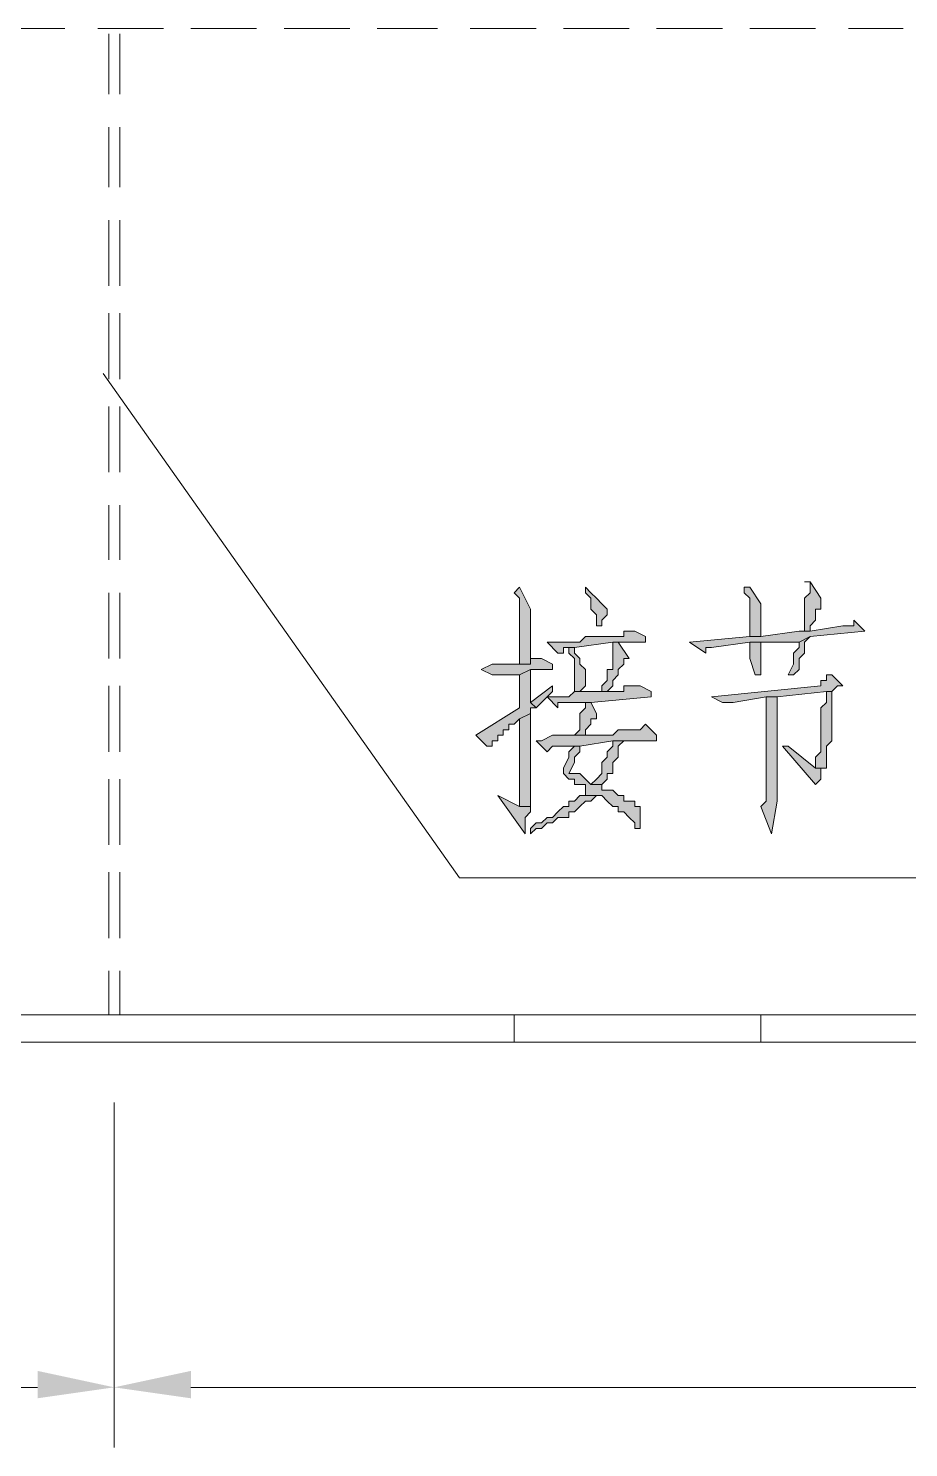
# Model space of a CAD drawing. Header units: millimetres. Extents: x 6 to 291, y 4 to 206.
# Drawn here: x 208.84 to 215.65, y 30.35 to 41.32 of the extents above; entities that cross this region are included whole.
import ezdxf

# ---------------------------------------------------------------- set-up
doc = ezdxf.new("R2010")
doc.units = ezdxf.units.MM
doc.layers.add('C00-00-00', color=7, linetype='Continuous')

msp = doc.modelspace()

# ---------------------------------------------------------------- hatches: boundary and pattern name
at = {"layer": 'C00-00-00'}
h = msp.add_hatch(color=256, dxfattribs=at)
h.dxf.hatch_style = 2
h.paths.add_polyline_path([(212.640331, 36.99934), (212.597998, 36.957007), (212.640331, 36.914674), (212.640331, 36.830007), (212.640331, 36.406674), (212.724998, 36.406674), (212.724998, 36.74534), (212.724998, 36.787674), (212.724998, 36.830007)])
h = msp.add_hatch(color=256, dxfattribs=at)
h.dxf.hatch_style = 2
h.paths.add_polyline_path([(213.148327, 36.99934), (213.148327, 36.957007), (213.19066, 36.914674), (213.19066, 36.87234), (213.19066, 36.830007), (213.232994, 36.787674), (213.232994, 36.74534), (213.232994, 36.703007), (213.275327, 36.703007), (213.275327, 36.74534), (213.31766, 36.787674), (213.31766, 36.830007), (213.275327, 36.87234), (213.232994, 36.914674), (213.19066, 36.957007)])
h = msp.add_hatch(color=256, dxfattribs=at)
h.dxf.hatch_style = 2
h.paths.add_polyline_path([(214.41834, 36.99934), (214.376006, 36.99934), (214.376006, 36.957007), (214.41834, 36.914674), (214.41834, 36.830007), (214.41834, 36.61834), (214.503006, 36.61834), (214.503006, 36.830007), (214.503006, 36.87234)])
h = msp.add_hatch(color=256, dxfattribs=at)
h.dxf.hatch_style = 2
h.paths.add_polyline_path([(214.841667, 37.041666), (214.884, 37.041666), (214.884, 36.957), (214.841667, 36.914666), (214.841667, 36.787666), (214.841667, 36.745333), (214.841667, 36.660666), (214.799333, 36.660666), (214.884, 36.660666), (214.884, 36.703), (214.926333, 36.745333), (214.926333, 36.787666), (214.926333, 36.83), (214.968667, 36.83), (214.968667, 36.872333), (214.968667, 36.914666), (214.884, 37.041666)])
h = msp.add_hatch(color=256, dxfattribs=at)
h.dxf.hatch_style = 2
h.paths.add_polyline_path([(215.222667, 36.745334), (215.222667, 36.703001), (215.180334, 36.703001), (215.138001, 36.703001), (214.884001, 36.660668), (214.799334, 36.660668), (214.503001, 36.618334), (214.418334, 36.618334), (213.952667, 36.576001), (214.079667, 36.491334), (214.079667, 36.533668), (214.122001, 36.533668), (214.418334, 36.576001), (214.503001, 36.576001), (214.799334, 36.576001), (214.884001, 36.618334), (215.307334, 36.660668)])
h = msp.add_hatch(color=256, dxfattribs=at)
h.dxf.hatch_style = 2
h.paths.add_polyline_path([(213.529328, 36.660666), (213.486994, 36.660666), (213.444661, 36.660666), (213.444661, 36.618333), (213.317661, 36.618333), (213.148328, 36.618333), (213.105994, 36.575999), (212.936661, 36.575999), (212.851994, 36.575999), (212.936661, 36.491333), (212.978994, 36.491333), (212.978994, 36.533666), (213.021328, 36.533666), (213.063661, 36.533666), (213.359994, 36.575999), (213.402328, 36.575999), (213.613994, 36.575999), (213.613994, 36.618333)])
h = msp.add_hatch(color=256, dxfattribs=at)
h.dxf.hatch_style = 2
h.paths.add_polyline_path([(213.063674, 36.533671), (213.021341, 36.533671), (213.021341, 36.491338), (213.063674, 36.449004), (213.063674, 36.364338), (213.063674, 36.322004), (213.063674, 36.195004), (213.106008, 36.195004), (213.148341, 36.237338), (213.148341, 36.279671), (213.148341, 36.322004), (213.148341, 36.364338), (213.106008, 36.406671), (213.106008, 36.449004), (213.063674, 36.491338)])
h = msp.add_hatch(color=256, dxfattribs=at)
h.dxf.hatch_style = 2
h.paths.add_polyline_path([(213.402333, 36.575997), (213.359999, 36.575997), (213.359999, 36.533664), (213.359999, 36.448997), (213.359999, 36.364331), (213.317666, 36.364331), (213.317666, 36.321997), (213.317666, 36.279664), (213.275333, 36.237331), (213.275333, 36.194997), (213.317666, 36.194997), (213.359999, 36.237331), (213.359999, 36.279664), (213.402333, 36.321997), (213.402333, 36.364331), (213.444666, 36.406664), (213.444666, 36.448997), (213.486999, 36.448997)])
h = msp.add_hatch(color=256, dxfattribs=at)
h.dxf.hatch_style = 2
h.paths.add_polyline_path([(214.502992, 36.575997), (214.418326, 36.575997), (214.418326, 36.533664), (214.418326, 36.491331), (214.418326, 36.448997), (214.460659, 36.321997), (214.502992, 36.321997), (214.502992, 36.364331)])
h = msp.add_hatch(color=256, dxfattribs=at)
h.dxf.hatch_style = 2
h.paths.add_polyline_path([(214.883993, 36.61834), (214.799326, 36.576006), (214.799326, 36.533673), (214.756993, 36.49134), (214.756993, 36.449006), (214.756993, 36.406673), (214.71466, 36.322006), (214.756993, 36.322006), (214.799326, 36.36434), (214.799326, 36.406673), (214.799326, 36.449006), (214.84166, 36.49134), (214.84166, 36.533673), (214.84166, 36.576006)])
h = msp.add_hatch(color=256, dxfattribs=at)
h.dxf.hatch_style = 2
h.paths.add_polyline_path([(212.809669, 36.449002), (212.767335, 36.449002), (212.725002, 36.449002), (212.725002, 36.406669), (212.555669, 36.406669), (212.513335, 36.406669), (212.428669, 36.406669), (212.344002, 36.364336), (212.428669, 36.322002), (212.471002, 36.322002), (212.513335, 36.322002), (212.640335, 36.322002), (212.725002, 36.364336), (212.894335, 36.364336), (212.894335, 36.406669)])
h = msp.add_hatch(color=256, dxfattribs=at)
h.dxf.hatch_style = 2
h.paths.add_polyline_path([(212.725, 36.364334), (212.640333, 36.322001), (212.640333, 36.068001), (212.301667, 35.856334), (212.386333, 35.771667), (212.428667, 35.771667), (212.428667, 35.814001), (212.471, 35.814001), (212.471, 35.856334), (212.513333, 35.856334), (212.513333, 35.898667), (212.555667, 35.898667), (212.555667, 35.941001), (212.598, 35.941001), (212.640333, 35.983334), (212.725, 36.025667), (212.725, 36.068001), (212.767333, 36.068001), (212.725, 36.110334), (212.725, 36.237334), (212.725, 36.279667)])
h = msp.add_hatch(color=256, dxfattribs=at)
h.dxf.hatch_style = 2
h.paths.add_polyline_path([(215.05333, 36.322008), (215.010997, 36.322008), (215.010997, 36.279674), (214.968663, 36.279674), (214.968663, 36.237341), (214.121997, 36.152674), (214.206663, 36.110341), (214.248997, 36.110341), (214.29133, 36.110341), (214.54533, 36.152674), (214.629997, 36.152674), (215.010997, 36.195008), (215.05333, 36.195008), (215.095663, 36.237341), (215.137997, 36.237341)])
h = msp.add_hatch(color=256, dxfattribs=at)
h.dxf.hatch_style = 2
h.paths.add_polyline_path([(212.894337, 36.237339), (212.725004, 36.110339), (212.767337, 36.068006), (212.809671, 36.110339), (212.852004, 36.152672), (212.894337, 36.195006)])
h = msp.add_hatch(color=256, dxfattribs=at)
h.dxf.hatch_style = 2
h.paths.add_polyline_path([(213.57167, 36.237339), (213.529337, 36.237339), (213.44467, 36.237339), (213.44467, 36.195006), (213.275337, 36.195006), (213.233003, 36.195006), (213.06367, 36.195006), (213.021337, 36.152672), (212.852003, 36.152672), (212.93667, 36.068006), (212.93667, 36.110339), (212.979003, 36.110339), (213.148337, 36.110339), (213.19067, 36.110339), (213.656337, 36.152672), (213.656337, 36.195006)])
h = msp.add_hatch(color=256, dxfattribs=at)
h.dxf.hatch_style = 2
h.paths.add_polyline_path([(215.05333, 36.194997), (215.010997, 36.194997), (215.010997, 36.152663), (215.010997, 36.11033), (214.968663, 36.067997), (214.968663, 35.813997), (214.968663, 35.771663), (214.968663, 35.72933), (214.92633, 35.686997), (214.92633, 35.644663), (214.92633, 35.60233), (214.968663, 35.60233), (215.010997, 35.60233), (215.010997, 35.644663), (215.010997, 35.686997), (215.010997, 35.771663), (215.05333, 35.813997), (215.05333, 35.85633), (215.05333, 35.898663), (215.05333, 35.940997)])
h = msp.add_hatch(color=256, dxfattribs=at)
h.dxf.hatch_style = 2
h.paths.add_polyline_path([(213.148327, 36.110328), (212.979006, 36.110328), (213.021332, 36.110328)])
h = msp.add_hatch(color=256, dxfattribs=at)
h.dxf.hatch_style = 2
h.paths.add_polyline_path([(213.190669, 36.110328), (213.148336, 36.110328), (213.148336, 36.067995), (213.106003, 36.025661), (213.106003, 35.983328), (213.106003, 35.940995), (213.106003, 35.898661), (213.063669, 35.856328), (213.148336, 35.856328), (213.148336, 35.898661), (213.190669, 35.940995), (213.190669, 35.983328), (213.233003, 35.983328), (213.233003, 36.025661)])
h = msp.add_hatch(color=256, dxfattribs=at)
h.dxf.hatch_style = 2
h.paths.add_polyline_path([(214.630003, 36.15267), (214.545337, 36.15267), (214.545337, 36.068004), (214.545337, 35.39067), (214.545337, 35.348337), (214.503003, 35.306004), (214.58767, 35.094337), (214.630003, 35.348337)])
h = msp.add_hatch(color=256, dxfattribs=at)
h.dxf.hatch_style = 2
h.paths.add_polyline_path([(212.725, 36.025675), (212.640333, 35.983342), (212.640333, 35.433009), (212.640333, 35.390675), (212.640333, 35.306009), (212.725, 35.306009)])
h = msp.add_hatch(color=256, dxfattribs=at)
h.dxf.hatch_style = 2
h.paths.add_polyline_path([(213.613996, 35.941007), (213.571663, 35.898674), (213.402329, 35.898674), (213.359996, 35.85634), (213.148329, 35.85634), (213.063663, 35.85634), (212.936663, 35.85634), (212.894329, 35.85634), (212.809663, 35.814007), (212.767329, 35.814007), (212.851996, 35.72934), (212.894329, 35.771674), (212.936663, 35.771674), (213.063663, 35.771674), (213.105996, 35.771674), (213.359996, 35.814007), (213.444663, 35.814007), (213.698663, 35.814007), (213.698663, 35.85634)])
h = msp.add_hatch(color=256, dxfattribs=at)
h.dxf.hatch_style = 2
h.paths.add_polyline_path([(213.106001, 35.77167), (213.063667, 35.77167), (213.021334, 35.729336), (213.021334, 35.687003), (212.979001, 35.602336), (212.979001, 35.560003), (213.021334, 35.51767), (213.063667, 35.51767), (213.063667, 35.475336), (213.106001, 35.475336), (213.148334, 35.475336), (213.148334, 35.433003), (213.148334, 35.39067), (213.233001, 35.39067), (213.275334, 35.39067), (213.317667, 35.348336), (213.360001, 35.306003), (213.402334, 35.306003), (213.402334, 35.26367), (213.444667, 35.26367), (213.487001, 35.221336), (213.529334, 35.179003), (213.529334, 35.13667), (213.571667, 35.13667), (213.571667, 35.179003), (213.571667, 35.306003), (213.529334, 35.306003), (213.529334, 35.348336), (213.487001, 35.348336), (213.444667, 35.348336), (213.444667, 35.39067), (213.402334, 35.39067), (213.360001, 35.433003), (213.317667, 35.433003), (213.275334, 35.433003), (213.275334, 35.475336), (213.190667, 35.475336), (213.148334, 35.51767), (213.106001, 35.560003), (213.021334, 35.560003), (213.063667, 35.64467), (213.063667, 35.687003), (213.106001, 35.729336)])
h = msp.add_hatch(color=256, dxfattribs=at)
h.dxf.hatch_style = 2
h.paths.add_polyline_path([(213.444659, 35.813996), (213.359992, 35.813996), (213.359992, 35.771663), (213.317659, 35.729329), (213.317659, 35.686996), (213.275326, 35.644663), (213.275326, 35.602329), (213.275326, 35.559996), (213.232992, 35.517663), (213.190659, 35.475329), (213.275326, 35.475329), (213.317659, 35.517663), (213.317659, 35.559996), (213.359992, 35.559996), (213.359992, 35.602329), (213.359992, 35.644663), (213.402326, 35.686996), (213.402326, 35.729329), (213.402326, 35.771663)])
h = msp.add_hatch(color=256, dxfattribs=at)
h.dxf.hatch_style = 2
h.paths.add_polyline_path([(214.714672, 35.77167), (214.672339, 35.77167), (214.926339, 35.475336), (214.968672, 35.51767), (214.968672, 35.560003), (214.968672, 35.602336), (214.926339, 35.602336)])
h = msp.add_hatch(color=256, dxfattribs=at)
h.dxf.hatch_style = 2
h.paths.add_polyline_path([(212.470994, 35.390669), (212.682661, 35.094336), (212.682661, 35.136669), (212.682661, 35.221336), (212.724994, 35.263669), (212.724994, 35.306002), (212.640328, 35.306002)])
h = msp.add_hatch(color=256, dxfattribs=at)
h.dxf.hatch_style = 2
h.paths.add_polyline_path([(213.148327, 35.390669), (213.105994, 35.390669), (213.06366, 35.348336), (213.021327, 35.348336), (213.021327, 35.306002), (212.978994, 35.306002), (212.93666, 35.263669), (212.894327, 35.221336), (212.851994, 35.221336), (212.80966, 35.179002), (212.767327, 35.179002), (212.724994, 35.136669), (212.724994, 35.094336), (212.767327, 35.136669), (212.80966, 35.136669), (212.851994, 35.179002), (212.894327, 35.179002), (212.93666, 35.221336), (212.978994, 35.221336), (213.021327, 35.221336), (213.021327, 35.263669), (213.06366, 35.263669), (213.105994, 35.306002), (213.148327, 35.348336), (213.19066, 35.348336), (213.232994, 35.390669)])
h = msp.add_hatch(color=256, dxfattribs=at)
h.dxf.hatch_style = 2
h.paths.add_polyline_path([(208.914994, 30.945672), (208.914994, 30.734009), (209.507674, 30.818661)])
h = msp.add_hatch(color=256, dxfattribs=at)
h.dxf.hatch_style = 2
h.paths.add_polyline_path([(210.100338, 30.945672), (210.100338, 30.734009), (209.507674, 30.818661)])

# ---------------------------------------------------------------- linework, layer by layer
at = {"layer": 'C00-00-00', "lineweight": 5}
for points in [[(209.126673, 41.317342), (208.661004, 41.317342)], [(209.888674, 41.317342), (209.380663, 41.317342)], [(209.465331, 40.809331), (209.465331, 41.275)], [(209.55, 40.809331), (209.55, 41.275)], [(210.608333, 41.317342), (210.100338, 41.317342)], [(211.327992, 41.317342), (210.819997, 41.317342)], [(212.005341, 41.317342), (211.539672, 41.317342)], [(212.767326, 41.317342), (212.259331, 41.317342)], [(213.487001, 41.317342), (212.979006, 41.317342)], [(214.20666, 41.317342), (213.698665, 41.317342)], [(214.926335, 41.317342), (214.41834, 41.317342)], [(215.603668, 41.317342), (215.180341, 41.317342)], [(209.465331, 40.089672), (209.465331, 40.555341)], [(209.55, 40.089672), (209.55, 40.555341)], [(209.465331, 39.32767), (209.465331, 39.835666)], [(209.55, 39.32767), (209.55, 39.835666)], [(209.465331, 38.607995), (209.465331, 39.116007)], [(209.55, 38.607995), (209.55, 39.116007)], [(209.423005, 38.650338), (212.174662, 34.755663), (222.292326, 34.755663)], [(209.465331, 37.888336), (209.465331, 38.396332)], [(209.55, 37.888336), (209.55, 38.396332)], [(209.465331, 37.211004), (209.465331, 37.634331)], [(209.55, 37.211004), (209.55, 37.634331)], [(209.465331, 36.449002), (209.465331, 36.956998)], [(209.55, 36.449002), (209.55, 36.956998)], [(209.465331, 35.729343), (209.465331, 36.237339)], [(209.55, 35.729343), (209.55, 36.237339)], [(209.465331, 35.009669), (209.465331, 35.517664)], [(209.55, 35.009669), (209.55, 35.517664)], [(209.465331, 34.29001), (209.465331, 34.798005)], [(209.55, 34.29001), (209.55, 34.798005)], [(209.465331, 33.697329), (209.465331, 34.036004)], [(209.55, 33.697329), (209.55, 34.036004)], [(111.97167, 33.697329), (255.989672, 33.697329)], [(208.872667, 33.697329), (209.423005, 33.697329)], [(210.142664, 33.697329), (209.592326, 33.697329)], [(210.862339, 33.697329), (210.354328, 33.697329)], [(211.539672, 33.697329), (211.074003, 33.697329)], [(212.259331, 33.697329), (211.793661, 33.697329)], [(213.021332, 33.697329), (212.513337, 33.697329)], [(212.598005, 33.485666), (212.598005, 33.697329)], [(213.741007, 33.697329), (213.232996, 33.697329)], [(214.502992, 33.697329), (213.952671, 33.697329)], [(214.502992, 33.697329), (214.502992, 33.485666)], [(111.97167, 33.485666), (255.989672, 33.485666)], [(208.914994, 33.485666), (209.380663, 33.485666)], [(209.634669, 33.485666), (210.100338, 33.485666)], [(210.354328, 33.485666), (210.819997, 33.485666)], [(211.074003, 33.485666), (211.539672, 33.485666)], [(211.793661, 33.485666), (212.259331, 33.485666)], [(212.513337, 33.485666), (212.979006, 33.485666)], [(213.232996, 33.485666), (213.698665, 33.485666)], [(213.952671, 33.485666), (214.502992, 33.485666)], [(209.507674, 33.019997), (209.507674, 30.353008)], [(209.507674, 33.019997), (209.507674, 30.353008)], [(174.074662, 30.818661), (208.914994, 30.818661)], [(210.100338, 30.818661), (244.940669, 30.818661)]]:
    msp.add_lwpolyline(points, dxfattribs=at)
at = {"layer": 'C00-00-00', "lineweight": 13}
for points in [[(212.640331, 36.99934), (212.597998, 36.957007), (212.640331, 36.914674), (212.640331, 36.830007), (212.640331, 36.406674), (212.724998, 36.406674), (212.724998, 36.74534), (212.724998, 36.787674), (212.724998, 36.830007)], [(213.148327, 36.99934), (213.148327, 36.957007), (213.19066, 36.914674), (213.19066, 36.87234), (213.19066, 36.830007), (213.232994, 36.787674), (213.232994, 36.74534), (213.232994, 36.703007), (213.275327, 36.703007), (213.275327, 36.74534), (213.31766, 36.787674), (213.31766, 36.830007), (213.275327, 36.87234), (213.232994, 36.914674), (213.19066, 36.957007)], [(214.41834, 36.99934), (214.376006, 36.99934), (214.376006, 36.957007), (214.41834, 36.914674), (214.41834, 36.830007), (214.41834, 36.61834), (214.503006, 36.61834), (214.503006, 36.830007), (214.503006, 36.87234)], [(214.841667, 37.041666), (214.884, 37.041666), (214.884, 36.957), (214.841667, 36.914666), (214.841667, 36.787666), (214.841667, 36.745333), (214.841667, 36.660666), (214.799333, 36.660666), (214.884, 36.660666), (214.884, 36.703), (214.926333, 36.745333), (214.926333, 36.787666), (214.926333, 36.83), (214.968667, 36.83), (214.968667, 36.872333), (214.968667, 36.914666), (214.884, 37.041666)], [(215.222667, 36.745334), (215.222667, 36.703001), (215.180334, 36.703001), (215.138001, 36.703001), (214.884001, 36.660668), (214.799334, 36.660668), (214.503001, 36.618334), (214.418334, 36.618334), (213.952667, 36.576001), (214.079667, 36.491334), (214.079667, 36.533668), (214.122001, 36.533668), (214.418334, 36.576001), (214.503001, 36.576001), (214.799334, 36.576001), (214.884001, 36.618334), (215.307334, 36.660668)], [(213.529328, 36.660666), (213.486994, 36.660666), (213.444661, 36.660666), (213.444661, 36.618333), (213.317661, 36.618333), (213.148328, 36.618333), (213.105994, 36.575999), (212.936661, 36.575999), (212.851994, 36.575999), (212.936661, 36.491333), (212.978994, 36.491333), (212.978994, 36.533666), (213.021328, 36.533666), (213.063661, 36.533666), (213.359994, 36.575999), (213.402328, 36.575999), (213.613994, 36.575999), (213.613994, 36.618333)], [(213.063674, 36.533671), (213.021341, 36.533671), (213.021341, 36.491338), (213.063674, 36.449004), (213.063674, 36.364338), (213.063674, 36.322004), (213.063674, 36.195004), (213.106008, 36.195004), (213.148341, 36.237338), (213.148341, 36.279671), (213.148341, 36.322004), (213.148341, 36.364338), (213.106008, 36.406671), (213.106008, 36.449004), (213.063674, 36.491338)], [(213.402333, 36.575997), (213.359999, 36.575997), (213.359999, 36.533664), (213.359999, 36.448997), (213.359999, 36.364331), (213.317666, 36.364331), (213.317666, 36.321997), (213.317666, 36.279664), (213.275333, 36.237331), (213.275333, 36.194997), (213.317666, 36.194997), (213.359999, 36.237331), (213.359999, 36.279664), (213.402333, 36.321997), (213.402333, 36.364331), (213.444666, 36.406664), (213.444666, 36.448997), (213.486999, 36.448997)], [(214.502992, 36.575997), (214.418326, 36.575997), (214.418326, 36.533664), (214.418326, 36.491331), (214.418326, 36.448997), (214.460659, 36.321997), (214.502992, 36.321997), (214.502992, 36.364331)], [(214.883993, 36.61834), (214.799326, 36.576006), (214.799326, 36.533673), (214.756993, 36.49134), (214.756993, 36.449006), (214.756993, 36.406673), (214.71466, 36.322006), (214.756993, 36.322006), (214.799326, 36.36434), (214.799326, 36.406673), (214.799326, 36.449006), (214.84166, 36.49134), (214.84166, 36.533673), (214.84166, 36.576006)], [(212.809669, 36.449002), (212.767335, 36.449002), (212.725002, 36.449002), (212.725002, 36.406669), (212.555669, 36.406669), (212.513335, 36.406669), (212.428669, 36.406669), (212.344002, 36.364336), (212.428669, 36.322002), (212.471002, 36.322002), (212.513335, 36.322002), (212.640335, 36.322002), (212.725002, 36.364336), (212.894335, 36.364336), (212.894335, 36.406669)], [(212.725, 36.364334), (212.640333, 36.322001), (212.640333, 36.068001), (212.301667, 35.856334), (212.386333, 35.771667), (212.428667, 35.771667), (212.428667, 35.814001), (212.471, 35.814001), (212.471, 35.856334), (212.513333, 35.856334), (212.513333, 35.898667), (212.555667, 35.898667), (212.555667, 35.941001), (212.598, 35.941001), (212.640333, 35.983334), (212.725, 36.025667), (212.725, 36.068001), (212.767333, 36.068001), (212.725, 36.110334), (212.725, 36.237334), (212.725, 36.279667)], [(215.05333, 36.322008), (215.010997, 36.322008), (215.010997, 36.279674), (214.968663, 36.279674), (214.968663, 36.237341), (214.121997, 36.152674), (214.206663, 36.110341), (214.248997, 36.110341), (214.29133, 36.110341), (214.54533, 36.152674), (214.629997, 36.152674), (215.010997, 36.195008), (215.05333, 36.195008), (215.095663, 36.237341), (215.137997, 36.237341)], [(212.894337, 36.237339), (212.725004, 36.110339), (212.767337, 36.068006), (212.809671, 36.110339), (212.852004, 36.152672), (212.894337, 36.195006)], [(213.57167, 36.237339), (213.529337, 36.237339), (213.44467, 36.237339), (213.44467, 36.195006), (213.275337, 36.195006), (213.233003, 36.195006), (213.06367, 36.195006), (213.021337, 36.152672), (212.852003, 36.152672), (212.93667, 36.068006), (212.93667, 36.110339), (212.979003, 36.110339), (213.148337, 36.110339), (213.19067, 36.110339), (213.656337, 36.152672), (213.656337, 36.195006)], [(215.05333, 36.194997), (215.010997, 36.194997), (215.010997, 36.152663), (215.010997, 36.11033), (214.968663, 36.067997), (214.968663, 35.813997), (214.968663, 35.771663), (214.968663, 35.72933), (214.92633, 35.686997), (214.92633, 35.644663), (214.92633, 35.60233), (214.968663, 35.60233), (215.010997, 35.60233), (215.010997, 35.644663), (215.010997, 35.686997), (215.010997, 35.771663), (215.05333, 35.813997), (215.05333, 35.85633), (215.05333, 35.898663), (215.05333, 35.940997)], [(213.148327, 36.110328), (212.979006, 36.110328), (213.021332, 36.110328)], [(213.190669, 36.110328), (213.148336, 36.110328), (213.148336, 36.067995), (213.106003, 36.025661), (213.106003, 35.983328), (213.106003, 35.940995), (213.106003, 35.898661), (213.063669, 35.856328), (213.148336, 35.856328), (213.148336, 35.898661), (213.190669, 35.940995), (213.190669, 35.983328), (213.233003, 35.983328), (213.233003, 36.025661)], [(214.630003, 36.15267), (214.545337, 36.15267), (214.545337, 36.068004), (214.545337, 35.39067), (214.545337, 35.348337), (214.503003, 35.306004), (214.58767, 35.094337), (214.630003, 35.348337)], [(212.725, 36.025675), (212.640333, 35.983342), (212.640333, 35.433009), (212.640333, 35.390675), (212.640333, 35.306009), (212.725, 35.306009)], [(213.613996, 35.941007), (213.571663, 35.898674), (213.402329, 35.898674), (213.359996, 35.85634), (213.148329, 35.85634), (213.063663, 35.85634), (212.936663, 35.85634), (212.894329, 35.85634), (212.809663, 35.814007), (212.767329, 35.814007), (212.851996, 35.72934), (212.894329, 35.771674), (212.936663, 35.771674), (213.063663, 35.771674), (213.105996, 35.771674), (213.359996, 35.814007), (213.444663, 35.814007), (213.698663, 35.814007), (213.698663, 35.85634)], [(213.106001, 35.77167), (213.063667, 35.77167), (213.021334, 35.729336), (213.021334, 35.687003), (212.979001, 35.602336), (212.979001, 35.560003), (213.021334, 35.51767), (213.063667, 35.51767), (213.063667, 35.475336), (213.106001, 35.475336), (213.148334, 35.475336), (213.148334, 35.433003), (213.148334, 35.39067), (213.233001, 35.39067), (213.275334, 35.39067), (213.317667, 35.348336), (213.360001, 35.306003), (213.402334, 35.306003), (213.402334, 35.26367), (213.444667, 35.26367), (213.487001, 35.221336), (213.529334, 35.179003), (213.529334, 35.13667), (213.571667, 35.13667), (213.571667, 35.179003), (213.571667, 35.306003), (213.529334, 35.306003), (213.529334, 35.348336), (213.487001, 35.348336), (213.444667, 35.348336), (213.444667, 35.39067), (213.402334, 35.39067), (213.360001, 35.433003), (213.317667, 35.433003), (213.275334, 35.433003), (213.275334, 35.475336), (213.190667, 35.475336), (213.148334, 35.51767), (213.106001, 35.560003), (213.021334, 35.560003), (213.063667, 35.64467), (213.063667, 35.687003), (213.106001, 35.729336)], [(213.444659, 35.813996), (213.359992, 35.813996), (213.359992, 35.771663), (213.317659, 35.729329), (213.317659, 35.686996), (213.275326, 35.644663), (213.275326, 35.602329), (213.275326, 35.559996), (213.232992, 35.517663), (213.190659, 35.475329), (213.275326, 35.475329), (213.317659, 35.517663), (213.317659, 35.559996), (213.359992, 35.559996), (213.359992, 35.602329), (213.359992, 35.644663), (213.402326, 35.686996), (213.402326, 35.729329), (213.402326, 35.771663)], [(214.714672, 35.77167), (214.672339, 35.77167), (214.926339, 35.475336), (214.968672, 35.51767), (214.968672, 35.560003), (214.968672, 35.602336), (214.926339, 35.602336)], [(212.470994, 35.390669), (212.682661, 35.094336), (212.682661, 35.136669), (212.682661, 35.221336), (212.724994, 35.263669), (212.724994, 35.306002), (212.640328, 35.306002)], [(213.148327, 35.390669), (213.105994, 35.390669), (213.06366, 35.348336), (213.021327, 35.348336), (213.021327, 35.306002), (212.978994, 35.306002), (212.93666, 35.263669), (212.894327, 35.221336), (212.851994, 35.221336), (212.80966, 35.179002), (212.767327, 35.179002), (212.724994, 35.136669), (212.724994, 35.094336), (212.767327, 35.136669), (212.80966, 35.136669), (212.851994, 35.179002), (212.894327, 35.179002), (212.93666, 35.221336), (212.978994, 35.221336), (213.021327, 35.221336), (213.021327, 35.263669), (213.06366, 35.263669), (213.105994, 35.306002), (213.148327, 35.348336), (213.19066, 35.348336), (213.232994, 35.390669)]]:
    msp.add_lwpolyline(points, close=True, dxfattribs=at)

doc.saveas('drawing.dxf')
